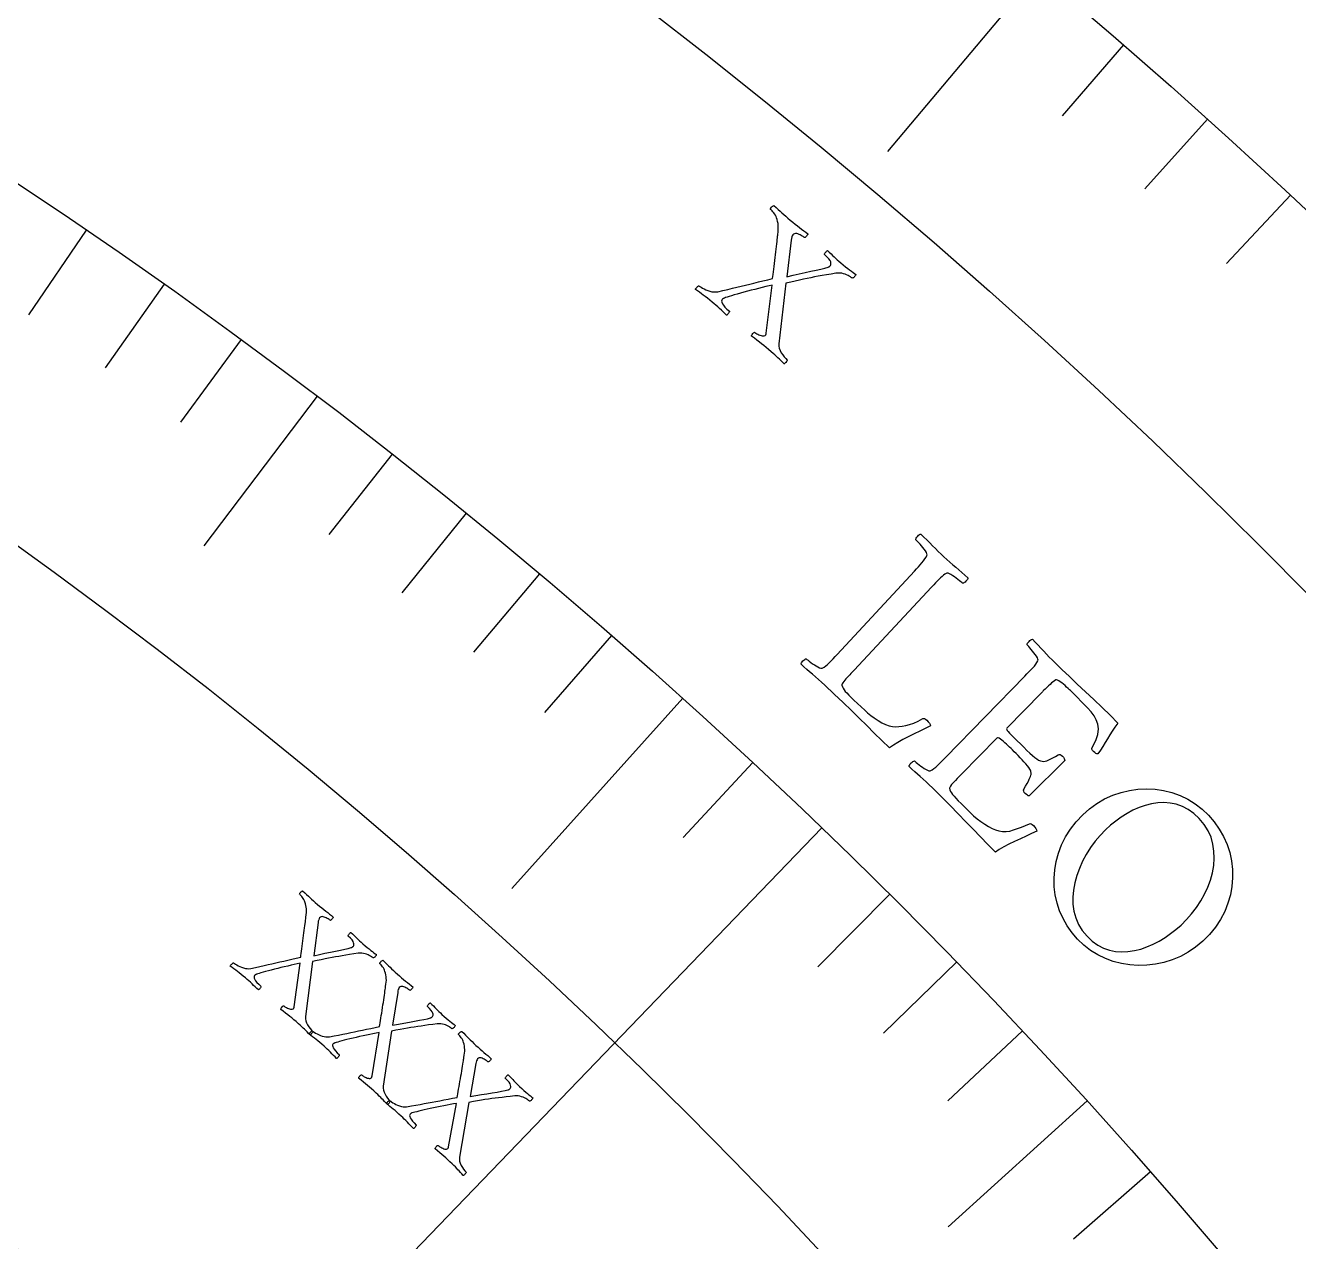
# Model space of a CAD drawing. Header units: millimetres. Extents: x -76 to 76, y -76 to 98.
# Drawn here: x 33.38 to 46.99, y 39.11 to 52.12 of the extents above; entities that cross this region are included whole.
import ezdxf

# ---------------------------------------------------------------- set-up
doc = ezdxf.new("R2010")
doc.units = ezdxf.units.MM
for name, color, linetype in [('ENGRAVE', 7, 'Continuous'), ('ENGRAVE_FINE', 8, 'Continuous'), ('TEXT', 5, 'Continuous')]:
    doc.layers.add(name, color=color, linetype=linetype)

msp = doc.modelspace()

# ---------------------------------------------------------------- linework, layer by layer
at = {"layer": 'ENGRAVE'}
for points in [[(44.2109, 52.6885), (42.5988, 50.7673)], [(36.4982, 48.1504), (35.2862, 46.5514)], [(40.4093, 44.9184), (38.5795, 42.8844)], [(41.8976, 43.5336), (35.5734, 36.9625)], [(44.7336, 40.6138), (43.2481, 39.2651)]]:
    msp.add_lwpolyline(points, dxfattribs=at)
for radius in [74.48, 74.48, 72.485, 68.78, 68.78, 65.854, 60.42, 60.42, 57.228, 51.3, 51.3]:
    msp.add_circle((0, 0), radius, dxfattribs=at)
at = {"layer": 'ENGRAVE_FINE'}
for points in [[(45.1237, 51.9089), (44.4656, 51.1518)], [(46.0228, 51.1135), (45.3515, 50.368)], [(46.9078, 50.3025), (46.2237, 49.5688)], [(34.0299, 49.9253), (33.4136, 49.021)], [(34.8623, 49.3477), (34.2308, 48.4539)], [(35.6851, 48.756), (35.0387, 47.8729)], [(37.3013, 47.5309), (36.6256, 46.67)], [(38.0942, 46.8979), (37.4042, 46.0484)], [(38.8766, 46.2513), (38.1725, 45.4135)], [(39.6484, 45.5914), (38.9303, 44.7656)], [(41.1591, 44.2324), (40.4136, 43.4312)], [(42.6244, 42.8221), (41.8524, 42.0465)], [(43.3396, 42.0982), (42.5545, 41.3357)], [(44.0427, 41.362), (43.2449, 40.6128)], [(45.4122, 39.8536), (44.5896, 39.1318)]]:
    msp.add_lwpolyline(points, dxfattribs=at)
at = {"layer": 'TEXT'}
for points in [[(41.5591, 50.0341), (41.5851, 50.0127), (41.6103, 49.9925), (41.6345, 49.9734), (41.6579, 49.9555), (41.6807, 49.9382), (41.7033, 49.921), (41.7256, 49.9039), (41.7476, 49.8868), (41.7458, 49.8821), (41.7425, 49.8762), (41.7376, 49.8693), (41.7311, 49.8611), (41.7244, 49.8539), (41.7188, 49.8493), (41.7142, 49.8476), (41.7107, 49.8487), (41.7048, 49.8533), (41.6971, 49.8585), (41.6878, 49.8644), (41.6769, 49.8708), (41.665, 49.8771), (41.6529, 49.8823), (41.6405, 49.8865), (41.6279, 49.8896), (41.6157, 49.8908), (41.6048, 49.8889), (41.5951, 49.884), (41.5867, 49.876), (41.5806, 49.8665), (41.5757, 49.8539), (41.5719, 49.8382), (41.5692, 49.8193), (41.5233, 49.4294), (41.5902, 49.4448), (41.6554, 49.4595), (41.7188, 49.4735), (41.7805, 49.4868), (41.8375, 49.4993), (41.887, 49.511), (41.9291, 49.5219), (41.9637, 49.5321), (41.9687, 49.534), (41.9732, 49.5364), (41.9773, 49.5391), (41.981, 49.5422), (41.984, 49.5451), (41.9864, 49.5475), (41.988, 49.5491), (41.989, 49.5502), (41.9923, 49.5563), (41.9938, 49.5647), (41.9933, 49.5753), (41.991, 49.5881), (41.9844, 49.6034), (41.9712, 49.6216), (41.9512, 49.6426), (41.9246, 49.6664), (41.9241, 49.6698), (41.9256, 49.6746), (41.9291, 49.6809), (41.9347, 49.6888), (41.9411, 49.6966), (41.947, 49.7029), (41.9523, 49.7076), (41.957, 49.7107), (41.9764, 49.6919), (41.9948, 49.6742), (42.0119, 49.6576), (42.028, 49.6421), (42.044, 49.6269), (42.0611, 49.6112), (42.0792, 49.5952), (42.0984, 49.5787), (42.1252, 49.5563), (42.15, 49.536), (42.173, 49.518), (42.1941, 49.5022), (42.2134, 49.4881), (42.2308, 49.4752), (42.2465, 49.4636), (42.2604, 49.4531), (42.2588, 49.4486), (42.256, 49.4432), (42.252, 49.437), (42.2468, 49.4299), (42.2409, 49.4233), (42.2348, 49.4185), (42.2285, 49.4153), (42.2219, 49.414), (42.2177, 49.4171), (42.2111, 49.4216), (42.202, 49.4275), (42.1905, 49.4346), (42.1769, 49.4421), (42.1619, 49.449), (42.1455, 49.4553), (42.1276, 49.461), (42.1086, 49.4653), (42.0889, 49.4675), (42.0686, 49.4677), (42.0476, 49.4658), (41.995, 49.4566), (41.9459, 49.4481), (41.9005, 49.4403), (41.8586, 49.4331), (41.8185, 49.426), (41.7786, 49.4185), (41.7388, 49.4106), (41.6991, 49.4022), (41.6577, 49.3932), (41.6128, 49.3831), (41.5642, 49.372), (41.512, 49.36), (41.4378, 48.7106), (41.4373, 48.6869), (41.4412, 48.6631), (41.4497, 48.6392), (41.4626, 48.6151), (41.4781, 48.5921), (41.494, 48.5716), (41.5104, 48.5533), (41.5273, 48.5375), (41.5262, 48.5324), (41.5233, 48.5267), (41.5188, 48.5202), (41.5125, 48.5129), (41.506, 48.5062), (41.5009, 48.5011), (41.497, 48.4978), (41.4944, 48.4961), (41.4756, 48.5146), (41.4582, 48.5317), (41.4421, 48.5476), (41.4273, 48.5621), (41.4123, 48.5765), (41.3955, 48.592), (41.3768, 48.6087), (41.3563, 48.6264), (41.3278, 48.6504), (41.3009, 48.6725), (41.2757, 48.6927), (41.2521, 48.7111), (41.2283, 48.7292), (41.2026, 48.7489), (41.1749, 48.77), (41.1453, 48.7927), (41.1458, 48.7984), (41.1483, 48.8049), (41.1527, 48.8123), (41.159, 48.8206), (41.1658, 48.8279), (41.1714, 48.8324), (41.1759, 48.8341), (41.1794, 48.8331), (41.1846, 48.8291), (41.1916, 48.8246), (41.2004, 48.8195), (41.211, 48.8138), (41.2227, 48.8082), (41.2346, 48.8034), (41.2468, 48.7996), (41.2592, 48.7965), (41.2709, 48.7951), (41.2808, 48.7959), (41.2889, 48.799), (41.2953, 48.8043), (41.2965, 48.806), (41.2977, 48.8082), (41.2988, 48.8109), (41.2999, 48.8141), (41.3008, 48.8174), (41.3014, 48.8205), (41.3016, 48.8235), (41.3016, 48.8262), (41.3661, 49.3395), (41.3318, 49.3316), (41.2958, 49.323), (41.2582, 49.3137), (41.2191, 49.3038), (41.1793, 49.2936), (41.1401, 49.2834), (41.1014, 49.2732), (41.0632, 49.263), (41.0265, 49.253), (40.9923, 49.2434), (40.9606, 49.2342), (40.9314, 49.2254), (40.9056, 49.2174), (40.8842, 49.2106), (40.8672, 49.2051), (40.8547, 49.2008), (40.8525, 49.1998), (40.8498, 49.1986), (40.8467, 49.1973), (40.8431, 49.1957), (40.8393, 49.1937), (40.8358, 49.1913), (40.8325, 49.1884), (40.8293, 49.185), (40.8256, 49.1773), (40.8251, 49.1674), (40.8279, 49.1551), (40.834, 49.1406), (40.8445, 49.1238), (40.8605, 49.1048), (40.8819, 49.0835), (40.9087, 49.06), (40.9077, 49.0549), (40.9052, 49.0488), (40.9012, 49.0419), (40.8956, 49.0341), (40.8898, 49.0268), (40.8849, 49.0215), (40.8809, 49.0183), (40.8778, 49.017), (40.8594, 49.0347), (40.8407, 49.0525), (40.8218, 49.0703), (40.8026, 49.0882), (40.7833, 49.1058), (40.7639, 49.1231), (40.7445, 49.1399), (40.725, 49.1563), (40.6984, 49.1781), (40.6735, 49.1979), (40.6504, 49.2159), (40.6291, 49.2319), (40.6084, 49.247), (40.5873, 49.2623), (40.5658, 49.2779), (40.5438, 49.2936), (40.5461, 49.2987), (40.5498, 49.3043), (40.555, 49.3103), (40.5616, 49.3168), (40.5683, 49.3228), (40.5737, 49.3274), (40.5776, 49.3305), (40.5803, 49.3321), (40.5849, 49.3288), (40.5931, 49.3236), (40.6048, 49.3167), (40.62, 49.3079), (40.6377, 49.2985), (40.6568, 49.2898), (40.6774, 49.2817), (40.6994, 49.2742), (40.7218, 49.2685), (40.7433, 49.2658), (40.7641, 49.2659), (40.7842, 49.269), (40.8386, 49.2815), (40.8907, 49.2935), (40.9402, 49.3051), (40.9874, 49.3163), (41.0333, 49.3273), (41.0791, 49.3385), (41.125, 49.3498), (41.1709, 49.3612), (41.2178, 49.3729), (41.2667, 49.3848), (41.3176, 49.3971), (41.3706, 49.4097), (41.3735, 49.4306), (41.3766, 49.4542), (41.3797, 49.4802), (41.383, 49.5088), (41.3864, 49.5389), (41.39, 49.5697), (41.3937, 49.601), (41.3977, 49.633), (41.4016, 49.6648), (41.4052, 49.6955), (41.4086, 49.7253), (41.4118, 49.754), (41.4146, 49.7809), (41.4173, 49.8052), (41.4196, 49.8271), (41.4217, 49.8464), (41.4234, 49.8621), (41.4246, 49.8734), (41.4254, 49.8801), (41.4256, 49.8824), (41.4288, 49.9099), (41.4307, 49.9352), (41.4312, 49.9583), (41.4302, 49.9791), (41.4279, 49.999), (41.424, 50.0192), (41.4187, 50.0396), (41.412, 50.0604), (41.4066, 50.074), (41.3998, 50.0873), (41.3917, 50.1003), (41.3823, 50.1131), (41.3727, 50.1248), (41.3639, 50.1347), (41.356, 50.1428), (41.349, 50.1492), (41.3473, 50.1524), (41.3481, 50.1572), (41.3515, 50.1636), (41.3575, 50.1715), (41.3644, 50.1792), (41.3709, 50.1849), (41.377, 50.1884), (41.3826, 50.19), (41.4075, 50.1681), (41.4305, 50.1477), (41.4514, 50.1288), (41.4703, 50.1114), (41.4893, 50.0941), (41.5104, 50.0754), (41.5336, 50.0554), (41.5591, 50.0341)], [(42.2406, 45.2189), (42.2383, 45.2165), (42.2356, 45.2136), (42.2323, 45.2101), (42.2286, 45.2061), (42.219, 45.1958), (42.2079, 45.184), (42.1956, 45.1707), (42.1818, 45.156), (42.1678, 45.1408), (42.1547, 45.1259), (42.1425, 45.1115), (42.1311, 45.0975), (42.1218, 45.0848), (42.1154, 45.0743), (42.1121, 45.066), (42.1117, 45.0598), (42.1166, 45.0426), (42.1241, 45.0258), (42.1341, 45.0093), (42.1466, 44.9932), (42.1628, 44.9754), (42.1837, 44.9539), (42.2094, 44.9287), (42.2397, 44.8998), (42.3556, 44.7905), (42.3866, 44.7628), (42.4206, 44.7354), (42.4578, 44.7084), (42.4979, 44.6816), (42.5388, 44.6577), (42.578, 44.6391), (42.6155, 44.6258), (42.6514, 44.6179), (42.6843, 44.6152), (42.7191, 44.6157), (42.7558, 44.6195), (42.7943, 44.6265), (42.8353, 44.6377), (42.8795, 44.6539), (42.9268, 44.6752), (42.9773, 44.7016), (42.986, 44.7038), (42.9958, 44.702), (43.0068, 44.696), (43.0188, 44.6859), (43.0354, 44.6684), (43.0473, 44.6524), (43.0545, 44.6379), (43.057, 44.6248), (43.0009, 44.5966), (42.9429, 44.5677), (42.8829, 44.5381), (42.8211, 44.5077), (42.7615, 44.4773), (42.7082, 44.4473), (42.6612, 44.4179), (42.6205, 44.3889), (42.5385, 44.4681), (42.457, 44.5474), (42.3762, 44.6268), (42.296, 44.7064), (42.2131, 44.7881), (42.1243, 44.8741), (42.0295, 44.9644), (41.9288, 45.0589), (41.8935, 45.0913), (41.8597, 45.1215), (41.8274, 45.1497), (41.7965, 45.1756), (41.7663, 45.201), (41.7359, 45.2272), (41.7053, 45.2543), (41.6745, 45.2822), (41.6756, 45.2907), (41.6793, 45.2997), (41.6857, 45.3091), (41.6947, 45.3191), (41.7047, 45.3283), (41.7139, 45.3352), (41.7223, 45.3399), (41.7298, 45.3423), (41.7378, 45.3354), (41.7487, 45.3265), (41.7627, 45.3155), (41.7797, 45.3024), (41.7983, 45.2888), (41.8171, 45.2763), (41.8362, 45.2647), (41.8554, 45.2543), (41.8731, 45.2461), (41.8875, 45.2415), (41.8985, 45.2404), (41.9062, 45.243), (41.9228, 45.2533), (41.9401, 45.2663), (41.9583, 45.282), (41.9773, 45.3005), (41.9969, 45.3208), (42.0172, 45.342), (42.0381, 45.3642), (42.0596, 45.3872), (42.8865, 46.2796), (42.908, 46.3028), (42.9286, 46.3256), (42.9486, 46.3477), (42.9677, 46.3694), (42.9851, 46.3902), (42.9997, 46.4099), (43.0114, 46.4284), (43.0204, 46.4459), (43.023, 46.4546), (43.0212, 46.466), (43.015, 46.4799), (43.0044, 46.4965), (42.9911, 46.5143), (42.9771, 46.5322), (42.9622, 46.55), (42.9466, 46.5677), (42.9318, 46.584), (42.9193, 46.5974), (42.9092, 46.6078), (42.9014, 46.6153), (42.9031, 46.6231), (42.9071, 46.6319), (42.9131, 46.6417), (42.9214, 46.6524), (42.9306, 46.6623), (42.9395, 46.6694), (42.9483, 46.6738), (42.9567, 46.6754), (42.9884, 46.6441), (43.0197, 46.6129), (43.0506, 46.5818), (43.081, 46.5508), (43.1113, 46.5202), (43.1416, 46.4902), (43.172, 46.4608), (43.2025, 46.4321), (43.2341, 46.403), (43.2657, 46.3747), (43.2972, 46.3472), (43.3286, 46.3204), (43.3603, 46.2936), (43.3925, 46.266), (43.4253, 46.2376), (43.4586, 46.2085), (43.4576, 46.1999), (43.4539, 46.1909), (43.4474, 46.1815), (43.4382, 46.1716), (43.4281, 46.1626), (43.4188, 46.1558), (43.4103, 46.1513), (43.4026, 46.149), (43.3946, 46.1562), (43.3835, 46.1655), (43.3692, 46.177), (43.3519, 46.1906), (43.3331, 46.2049), (43.3145, 46.2182), (43.2961, 46.2306), (43.2778, 46.2421), (43.2609, 46.2512), (43.2464, 46.2565), (43.2345, 46.2579), (43.2251, 46.2554), (43.2115, 46.2467), (43.197, 46.2357), (43.1818, 46.2225), (43.1657, 46.2071), (43.1489, 46.1901), (43.1315, 46.1722), (43.1135, 46.1533), (43.0949, 46.1335), (43.0919, 46.1303), (43.0889, 46.1271), (43.086, 46.1239), (43.083, 46.1207), (43.08, 46.1175), (43.077, 46.1143), (43.074, 46.1111), (43.071, 46.1079)], [(44.3879, 45.3002), (44.4635, 45.2268), (44.5435, 45.1503), (44.6278, 45.0708), (44.7164, 44.9883), (44.8062, 44.9042), (44.8941, 44.8203), (44.9799, 44.7365), (45.0638, 44.6528), (45.0318, 44.6099), (45.0023, 44.5677), (44.975, 44.5263), (44.95, 44.4857), (44.9259, 44.4453), (44.9009, 44.4047), (44.8751, 44.3638), (44.8486, 44.3228), (44.8379, 44.3245), (44.8267, 44.3293), (44.815, 44.3372), (44.8028, 44.3483), (44.7917, 44.3613), (44.7856, 44.3729), (44.7844, 44.3832), (44.7881, 44.3921), (44.8253, 44.4658), (44.8478, 44.5318), (44.8558, 44.5903), (44.8492, 44.6411), (44.832, 44.6874), (44.8079, 44.7322), (44.777, 44.7754), (44.7394, 44.8172), (44.5621, 44.9934), (44.5544, 45.0009), (44.5439, 45.011), (44.5306, 45.0235), (44.5146, 45.0384), (44.4972, 45.0542), (44.48, 45.069), (44.4629, 45.0829), (44.4459, 45.0959), (44.4302, 45.1065), (44.417, 45.1132), (44.4061, 45.1159), (44.3977, 45.1148), (44.3838, 45.1064), (44.3691, 45.0958), (44.3535, 45.083), (44.3371, 45.068), (44.3201, 45.0517), (44.303, 45.035), (44.2858, 45.0179), (44.2685, 45.0004), (44.2617, 44.9935), (44.2557, 44.9874), (44.2505, 44.9821), (44.246, 44.9775), (43.8736, 44.599), (43.8716, 44.5936), (43.8738, 44.5856), (43.8801, 44.575), (43.8906, 44.5618), (43.9037, 44.5471), (43.9179, 44.5319), (43.933, 44.5162), (43.9492, 44.4999), (44.0558, 44.3945), (44.0905, 44.3605), (44.1217, 44.331), (44.1493, 44.3061), (44.1734, 44.2856), (44.195, 44.2695), (44.2152, 44.2573), (44.2339, 44.2491), (44.2512, 44.245), (44.2682, 44.2443), (44.2859, 44.2464), (44.3044, 44.2514), (44.3237, 44.2592), (44.3448, 44.2696), (44.3687, 44.2822), (44.3954, 44.2972), (44.425, 44.3146), (44.434, 44.3183), (44.4442, 44.317), (44.4558, 44.3108), (44.4687, 44.2997), (44.4796, 44.2875), (44.4874, 44.2757), (44.4921, 44.2646), (44.4937, 44.2539), (44.1131, 43.8754), (44.1043, 43.8769), (44.0945, 43.8816), (44.0837, 43.8894), (44.0718, 43.9003), (44.0615, 43.9124), (44.0553, 43.9241), (44.0533, 43.9352), (44.0553, 43.9457), (44.0753, 43.9795), (44.092, 44.0087), (44.1053, 44.0332), (44.1152, 44.053), (44.1225, 44.0694), (44.1281, 44.0835), (44.1318, 44.0952), (44.1337, 44.1047), (44.1343, 44.1129), (44.1342, 44.1212), (44.1333, 44.1295), (44.1315, 44.1378), (44.1285, 44.1484), (44.1214, 44.1618), (44.1103, 44.178), (44.0952, 44.1968), (44.0774, 44.2173), (44.0585, 44.2385), (44.0384, 44.2603), (44.0172, 44.2827), (43.9956, 44.3051), (43.9745, 44.3266), (43.9539, 44.3474), (43.9339, 44.3674), (43.9198, 44.3812), (43.9047, 44.3958), (43.8885, 44.4111), (43.8713, 44.4272), (43.854, 44.443), (43.8376, 44.4573), (43.8222, 44.4703), (43.8077, 44.4818), (43.7947, 44.4906), (43.784, 44.4954), (43.7755, 44.4962), (43.7693, 44.493), (43.3887, 44.1061), (43.3864, 44.1038), (43.3836, 44.1009), (43.3803, 44.0975), (43.3765, 44.0936), (43.3612, 44.078), (43.344, 44.0601), (43.3249, 44.04), (43.3038, 44.0177), (43.2847, 43.9964), (43.2714, 43.9791), (43.2638, 43.9658), (43.262, 43.9566), (43.2664, 43.9393), (43.2734, 43.9223), (43.283, 43.9056), (43.2951, 43.8891), (43.3109, 43.8709), (43.3312, 43.8489), (43.3562, 43.823), (43.3858, 43.7934), (43.4824, 43.6974), (43.5191, 43.6627), (43.5573, 43.63), (43.597, 43.5993), (43.6383, 43.5707), (43.6793, 43.5456), (43.7182, 43.5256), (43.7552, 43.5107), (43.7901, 43.5009), (43.8284, 43.4945), (43.8674, 43.4939), (43.9072, 43.499), (43.9476, 43.5099), (43.9888, 43.5244), (44.0309, 43.5403), (44.074, 43.5575), (44.118, 43.5762), (44.1268, 43.5782), (44.1365, 43.5761), (44.1473, 43.5698), (44.1591, 43.5594), (44.1752, 43.5415), (44.1867, 43.5252), (44.1935, 43.5105), (44.1957, 43.4973), (44.1389, 43.4706), (44.0801, 43.4432), (44.0194, 43.4151), (43.9569, 43.3864), (43.8965, 43.3575), (43.8424, 43.3289), (43.7947, 43.3007), (43.7533, 43.2728), (43.6733, 43.3541), (43.5939, 43.4355), (43.5151, 43.5169), (43.437, 43.5985), (43.3563, 43.6824), (43.2697, 43.7707), (43.1773, 43.8634), (43.0791, 43.9604), (43.0447, 43.9937), (43.0116, 44.0249), (42.98, 44.0538), (42.9498, 44.0806), (42.9203, 44.1067), (42.8906, 44.1337), (42.8607, 44.1615), (42.8307, 44.1903), (42.8319, 44.1987), (42.8359, 44.2076), (42.8425, 44.2169), (42.8518, 44.2267), (42.8621, 44.2355), (42.8714, 44.2422), (42.8799, 44.2467), (42.8875, 44.2489), (42.8952, 44.2418), (42.9059, 44.2326), (42.9196, 44.2212), (42.9363, 44.2077), (42.9545, 44.1937), (42.9731, 44.1806), (42.9918, 44.1686), (43.0108, 44.1576), (43.0283, 44.149), (43.0425, 44.144), (43.0535, 44.1427), (43.0613, 44.1451), (43.0781, 44.1549), (43.0958, 44.1675), (43.1143, 44.1827), (43.1338, 44.2007), (43.154, 44.2205), (43.1748, 44.2412), (43.1963, 44.2628), (43.2183, 44.2853), (44.068, 45.156), (44.0901, 45.1787), (44.1113, 45.2009), (44.1318, 45.2225), (44.1515, 45.2437), (44.1694, 45.264), (44.1845, 45.2833), (44.1968, 45.3016), (44.2061, 45.3188), (44.209, 45.3274), (44.2075, 45.3388), (44.2017, 45.3529), (44.1914, 45.3698), (44.1786, 45.388), (44.1651, 45.4061), (44.1507, 45.4243), (44.1355, 45.4425), (44.1211, 45.4591), (44.109, 45.4728), (44.0991, 45.4835), (44.0916, 45.4912), (44.0935, 45.499), (44.0977, 45.5077), (44.104, 45.5173), (44.1125, 45.5278), (44.122, 45.5374), (44.1311, 45.5443), (44.1399, 45.5485), (44.1484, 45.5499), (44.1793, 45.5178), (44.2098, 45.4858), (44.2398, 45.4539), (44.2694, 45.4221), (44.2989, 45.3907), (44.3285, 45.3599), (44.3581, 45.3297), (44.3879, 45.3002)], [(46.0308, 43.668), (46.0933, 43.5956), (46.1474, 43.5193), (46.193, 43.4388), (46.2303, 43.3544), (46.2588, 43.2673), (46.2783, 43.1787), (46.2887, 43.0888), (46.2901, 42.9975), (46.2824, 42.906), (46.2657, 42.8156), (46.2399, 42.7264), (46.2051, 42.6383), (46.1609, 42.5527), (46.1069, 42.471), (46.0431, 42.3932), (45.9696, 42.3191), (45.8937, 42.2556), (45.814, 42.2012), (45.7306, 42.156), (45.6434, 42.1199), (45.554, 42.0926), (45.4638, 42.0735), (45.3729, 42.0628), (45.2812, 42.0603), (45.1901, 42.0661), (45.101, 42.0804), (45.014, 42.103), (44.929, 42.1341), (44.8474, 42.1734), (44.7707, 42.221), (44.6988, 42.2767), (44.6317, 42.3408), (44.572, 42.41), (44.5201, 42.4835), (44.4761, 42.5612), (44.4398, 42.6433), (44.4119, 42.7284), (44.3927, 42.8149), (44.3822, 42.9031), (44.3805, 42.9928), (44.3876, 43.083), (44.4033, 43.1724), (44.4279, 43.2612), (44.4612, 43.3493), (44.5036, 43.4352), (44.5553, 43.5176), (44.6163, 43.5964), (44.6867, 43.6716), (44.7608, 43.7376), (44.8389, 43.7946), (44.9211, 43.8427), (45.0075, 43.8818), (45.0964, 43.9122), (45.1864, 43.9338), (45.2775, 43.9467), (45.3695, 43.9509), (45.4613, 43.9463), (45.5515, 43.9326), (45.6401, 43.9101), (45.7271, 43.8785), (45.8106, 43.8384), (45.8891, 43.7899), (45.9625, 43.7331), (46.0308, 43.668)], [(45.9322, 43.6319), (45.8746, 43.686), (45.8146, 43.7295), (45.7522, 43.7625), (45.6875, 43.7849), (45.6214, 43.7981), (45.555, 43.8034), (45.4882, 43.8009), (45.4212, 43.7904), (45.3545, 43.7732), (45.2888, 43.7501), (45.2241, 43.7213), (45.1604, 43.6867), (45.0987, 43.6476), (45.04, 43.6055), (44.9842, 43.5604), (44.9314, 43.5122), (44.8737, 43.4524), (44.8201, 43.3886), (44.7706, 43.3209), (44.7251, 43.2493), (44.6847, 43.1751), (44.6506, 43.0996), (44.6227, 43.023), (44.601, 42.9451), (44.5864, 42.8672), (44.5801, 42.7905), (44.5819, 42.715), (44.5919, 42.6406), (44.6113, 42.5686), (44.6413, 42.5001), (44.6821, 42.435), (44.7335, 42.3734), (44.7894, 42.3207), (44.8479, 42.2784), (44.9088, 42.2462), (44.9723, 42.2244), (45.0375, 42.2115), (45.1036, 42.2063), (45.1707, 42.2089), (45.2388, 42.2193), (45.3067, 42.2364), (45.3737, 42.2591), (45.4396, 42.2874), (45.5044, 42.3215), (45.5672, 42.3598), (45.6271, 42.4011), (45.6839, 42.4453), (45.7378, 42.4925), (45.7967, 42.551), (45.8514, 42.6135), (45.9019, 42.6799), (45.9482, 42.7503), (45.9892, 42.8235), (46.0237, 42.8983), (46.0517, 42.9747), (46.0731, 43.0527), (46.0872, 43.131), (46.0929, 43.2083), (46.0903, 43.2845), (46.0793, 43.3596), (46.0588, 43.4326), (46.0275, 43.5023), (45.9853, 43.5688), (45.9322, 43.6319)], [(36.5024, 42.7142), (36.5258, 42.6944), (36.5484, 42.6757), (36.5702, 42.6581), (36.5913, 42.6415), (36.6118, 42.6255), (36.6321, 42.6095), (36.6521, 42.5936), (36.6719, 42.5778), (36.6703, 42.5736), (36.6672, 42.5683), (36.6627, 42.562), (36.6567, 42.5547), (36.6505, 42.5482), (36.6453, 42.5442), (36.6411, 42.5426), (36.638, 42.5437), (36.6326, 42.5479), (36.6257, 42.5528), (36.6173, 42.5582), (36.6075, 42.5642), (36.5967, 42.5701), (36.5858, 42.575), (36.5746, 42.5789), (36.5631, 42.582), (36.5521, 42.5832), (36.5422, 42.5816), (36.5333, 42.5773), (36.5255, 42.5702), (36.5199, 42.5616), (36.5152, 42.5502), (36.5116, 42.5359), (36.5089, 42.5188), (36.4622, 42.1649), (36.5232, 42.178), (36.5827, 42.1905), (36.6405, 42.2024), (36.6967, 42.2137), (36.7488, 42.2243), (36.794, 42.2343), (36.8323, 42.2436), (36.8639, 42.2524), (36.8685, 42.2541), (36.8727, 42.2562), (36.8764, 42.2586), (36.8798, 42.2613), (36.8826, 42.264), (36.8848, 42.2661), (36.8863, 42.2676), (36.8872, 42.2685), (36.8903, 42.2741), (36.8917, 42.2817), (36.8915, 42.2913), (36.8895, 42.3029), (36.8837, 42.317), (36.8719, 42.3337), (36.854, 42.353), (36.8302, 42.3751), (36.8297, 42.3781), (36.8311, 42.3825), (36.8344, 42.3882), (36.8396, 42.3953), (36.8455, 42.4023), (36.8509, 42.4079), (36.8558, 42.4121), (36.8602, 42.4149), (36.8776, 42.3976), (36.894, 42.3812), (36.9094, 42.3659), (36.9238, 42.3516), (36.9382, 42.3375), (36.9536, 42.3231), (36.9698, 42.3082), (36.987, 42.293), (37.0111, 42.2722), (37.0334, 42.2535), (37.0541, 42.2368), (37.0731, 42.2221), (37.0904, 42.2091), (37.1061, 42.1971), (37.1202, 42.1863), (37.1327, 42.1766), (37.1312, 42.1725), (37.1286, 42.1676), (37.1249, 42.162), (37.1201, 42.1557), (37.1146, 42.1497), (37.109, 42.1454), (37.1032, 42.1427), (37.0972, 42.1415), (37.0935, 42.1445), (37.0875, 42.1486), (37.0793, 42.154), (37.0689, 42.1607), (37.0567, 42.1677), (37.0431, 42.1742), (37.0282, 42.1801), (37.012, 42.1855), (36.9948, 42.1897), (36.977, 42.192), (36.9585, 42.1924), (36.9394, 42.191), (36.8914, 42.1834), (36.8467, 42.1763), (36.8053, 42.1698), (36.7671, 42.1638), (36.7305, 42.1579), (36.6942, 42.1517), (36.6579, 42.145), (36.6217, 42.1379), (36.584, 42.1302), (36.5429, 42.1216), (36.4986, 42.1122), (36.451, 42.1019), (36.3751, 41.5127), (36.3742, 41.4912), (36.3775, 41.4695), (36.3849, 41.4476), (36.3963, 41.4255), (36.4101, 41.4044), (36.4243, 41.3855), (36.4389, 41.3687), (36.4541, 41.3541), (36.453, 41.3495), (36.4503, 41.3443), (36.446, 41.3385), (36.4403, 41.332), (36.4343, 41.326), (36.4295, 41.3214), (36.426, 41.3184), (36.4236, 41.3169), (36.4068, 41.334), (36.3911, 41.3498), (36.3767, 41.3644), (36.3635, 41.3778), (36.3501, 41.3911), (36.335, 41.4055), (36.3182, 41.4208), (36.2998, 41.4372), (36.2742, 41.4593), (36.2501, 41.4798), (36.2274, 41.4985), (36.2063, 41.5155), (36.1849, 41.5323), (36.1618, 41.5505), (36.1369, 41.5701), (36.1103, 41.5911), (36.1108, 41.5962), (36.1132, 41.6022), (36.1173, 41.6089), (36.1231, 41.6163), (36.1294, 41.6228), (36.1345, 41.6268), (36.1387, 41.6283), (36.1418, 41.6273), (36.1465, 41.6237), (36.1528, 41.6195), (36.1607, 41.6147), (36.1703, 41.6094), (36.1808, 41.6042), (36.1916, 41.5997), (36.2026, 41.596), (36.2139, 41.5931), (36.2245, 41.5916), (36.2335, 41.5922), (36.2409, 41.5949), (36.2468, 41.5997), (36.2479, 41.6012), (36.249, 41.6032), (36.25, 41.6056), (36.2511, 41.6085), (36.2519, 41.6115), (36.2525, 41.6144), (36.2528, 41.617), (36.2527, 41.6195), (36.3182, 42.0852), (36.2868, 42.0785), (36.254, 42.0711), (36.2197, 42.0632), (36.184, 42.0547), (36.1478, 42.0459), (36.112, 42.0371), (36.0767, 42.0284), (36.0418, 42.0196), (36.0083, 42.011), (35.9771, 42.0027), (35.9482, 41.9948), (35.9215, 41.9871), (35.8979, 41.9802), (35.8784, 41.9743), (35.8629, 41.9695), (35.8514, 41.9657), (35.8495, 41.9649), (35.847, 41.9638), (35.8442, 41.9626), (35.8409, 41.9612), (35.8374, 41.9595), (35.8342, 41.9573), (35.8311, 41.9547), (35.8282, 41.9517), (35.8247, 41.9448), (35.8241, 41.9357), (35.8265, 41.9246), (35.8319, 41.9113), (35.8412, 41.8959), (35.8555, 41.8784), (35.8747, 41.8588), (35.8988, 41.8371), (35.8978, 41.8324), (35.8954, 41.827), (35.8917, 41.8207), (35.8865, 41.8137), (35.8811, 41.8071), (35.8766, 41.8024), (35.8729, 41.7995), (35.8701, 41.7984), (35.8536, 41.8147), (35.8369, 41.8311), (35.8199, 41.8475), (35.8027, 41.864), (35.7854, 41.8803), (35.768, 41.8962), (35.7505, 41.9118), (35.733, 41.9269), (35.7091, 41.947), (35.6868, 41.9654), (35.666, 41.982), (35.6469, 41.9968), (35.6283, 42.0108), (35.6093, 42.025), (35.5899, 42.0394), (35.5701, 42.054), (35.5722, 42.0586), (35.5757, 42.0636), (35.5805, 42.069), (35.5866, 42.0748), (35.5928, 42.0802), (35.5977, 42.0843), (35.6013, 42.087), (35.6037, 42.0885), (35.6079, 42.0854), (35.6153, 42.0807), (35.6258, 42.0742), (35.6395, 42.066), (35.6555, 42.0573), (35.6728, 42.0491), (35.6914, 42.0415), (35.7113, 42.0344), (35.7315, 42.029), (35.7511, 42.0262), (35.77, 42.0261), (35.7883, 42.0286), (35.8379, 42.0393), (35.8854, 42.0496), (35.9306, 42.0595), (35.9735, 42.0691), (36.0154, 42.0785), (36.0573, 42.088), (36.0991, 42.0977), (36.141, 42.1075), (36.1838, 42.1175), (36.2284, 42.1277), (36.2748, 42.1382), (36.3231, 42.149), (36.326, 42.168), (36.3291, 42.1893), (36.3323, 42.213), (36.3357, 42.2389), (36.3391, 42.2663), (36.3428, 42.2942), (36.3466, 42.3227), (36.3506, 42.3517), (36.3545, 42.3805), (36.3582, 42.4084), (36.3617, 42.4354), (36.3649, 42.4614), (36.3679, 42.4859), (36.3706, 42.508), (36.373, 42.5278), (36.3751, 42.5453), (36.3769, 42.5596), (36.3781, 42.5699), (36.3789, 42.576), (36.3791, 42.578), (36.3824, 42.603), (36.3844, 42.626), (36.3851, 42.647), (36.3845, 42.6659), (36.3826, 42.684), (36.3794, 42.7024), (36.3748, 42.7211), (36.3689, 42.7401), (36.3642, 42.7525), (36.3582, 42.7647), (36.351, 42.7766), (36.3426, 42.7883), (36.334, 42.7991), (36.3262, 42.8082), (36.3191, 42.8157), (36.3127, 42.8216), (36.3112, 42.8245), (36.3121, 42.8289), (36.3152, 42.8346), (36.3207, 42.8418), (36.3272, 42.8487), (36.3332, 42.8538), (36.3387, 42.8569), (36.3438, 42.8582), (36.3662, 42.838), (36.3868, 42.8192), (36.4056, 42.8017), (36.4226, 42.7857), (36.4396, 42.7697), (36.4586, 42.7524), (36.4795, 42.734), (36.5024, 42.7142)], [(37.3575, 41.9684), (37.3805, 41.9481), (37.4028, 41.9289), (37.4242, 41.9108), (37.4449, 41.8939), (37.4651, 41.8774), (37.4851, 41.8611), (37.5048, 41.8448), (37.5243, 41.8286), (37.5226, 41.8243), (37.5194, 41.8191), (37.5147, 41.813), (37.5085, 41.8058), (37.5022, 41.7994), (37.4969, 41.7955), (37.4927, 41.794), (37.4896, 41.7951), (37.4843, 41.7995), (37.4776, 41.8045), (37.4693, 41.8101), (37.4596, 41.8163), (37.4489, 41.8223), (37.4381, 41.8275), (37.4269, 41.8317), (37.4156, 41.8349), (37.4046, 41.8363), (37.3946, 41.835), (37.3857, 41.8308), (37.3777, 41.8239), (37.3719, 41.8154), (37.367, 41.8041), (37.3631, 41.7899), (37.3601, 41.7729), (37.3062, 41.42), (37.3675, 41.4319), (37.4272, 41.4432), (37.4853, 41.4539), (37.5417, 41.464), (37.594, 41.4736), (37.6393, 41.4826), (37.6779, 41.4912), (37.7096, 41.4994), (37.7143, 41.501), (37.7185, 41.5029), (37.7223, 41.5053), (37.7257, 41.508), (37.7286, 41.5106), (37.7308, 41.5126), (37.7323, 41.5141), (37.7333, 41.515), (37.7365, 41.5205), (37.738, 41.528), (37.738, 41.5377), (37.7363, 41.5494), (37.7308, 41.5635), (37.7193, 41.5804), (37.7018, 41.6002), (37.6784, 41.6227), (37.678, 41.6257), (37.6795, 41.6301), (37.6829, 41.6357), (37.6883, 41.6427), (37.6943, 41.6496), (37.6998, 41.6551), (37.7048, 41.6592), (37.7092, 41.6619), (37.7263, 41.6442), (37.7424, 41.6276), (37.7575, 41.6119), (37.7716, 41.5973), (37.7857, 41.583), (37.8007, 41.5682), (37.8167, 41.553), (37.8336, 41.5374), (37.8572, 41.5162), (37.8792, 41.497), (37.8995, 41.4799), (37.9182, 41.4649), (37.9352, 41.4514), (37.9507, 41.4392), (37.9646, 41.4281), (37.9768, 41.4181), (37.9752, 41.414), (37.9725, 41.4092), (37.9687, 41.4037), (37.9638, 41.3975), (37.9582, 41.3917), (37.9525, 41.3874), (37.9467, 41.3848), (37.9406, 41.3838), (37.937, 41.3868), (37.9311, 41.3911), (37.923, 41.3967), (37.9127, 41.4035), (37.9007, 41.4108), (37.8873, 41.4175), (37.8725, 41.4238), (37.8564, 41.4295), (37.8393, 41.434), (37.8215, 41.4367), (37.803, 41.4375), (37.7839, 41.4364), (37.7358, 41.4298), (37.6909, 41.4236), (37.6493, 41.4179), (37.611, 41.4127), (37.5744, 41.4076), (37.5379, 41.402), (37.5015, 41.3961), (37.4652, 41.3898), (37.4273, 41.3828), (37.3861, 41.3751), (37.3416, 41.3666), (37.2938, 41.3572), (37.206, 40.7696), (37.2047, 40.7481), (37.2075, 40.7264), (37.2145, 40.7044), (37.2255, 40.6821), (37.2388, 40.6607), (37.2526, 40.6415), (37.2669, 40.6245), (37.2818, 40.6095), (37.2805, 40.605), (37.2778, 40.5998), (37.2734, 40.594), (37.2675, 40.5877), (37.2614, 40.5818), (37.2566, 40.5773), (37.2529, 40.5744), (37.2505, 40.573), (37.234, 40.5904), (37.2188, 40.6065), (37.2046, 40.6214), (37.1917, 40.6351), (37.1785, 40.6486), (37.1637, 40.6633), (37.1473, 40.6789), (37.1292, 40.6957), (37.1041, 40.7184), (37.0804, 40.7393), (37.0581, 40.7585), (37.0372, 40.7759), (37.0162, 40.7931), (36.9935, 40.8118), (36.969, 40.8319), (36.9428, 40.8534), (36.9435, 40.8585), (36.9459, 40.8644), (36.9502, 40.871), (36.9562, 40.8783), (36.9625, 40.8847), (36.9678, 40.8886), (36.972, 40.89), (36.975, 40.889), (36.9797, 40.8853), (36.9859, 40.8809), (36.9937, 40.876), (37.0032, 40.8705), (37.0136, 40.865), (37.0243, 40.8603), (37.0352, 40.8564), (37.0464, 40.8533), (37.057, 40.8516), (37.066, 40.852), (37.0735, 40.8546), (37.0795, 40.8592), (37.0806, 40.8607), (37.0817, 40.8627), (37.0828, 40.8651), (37.0839, 40.8679), (37.0848, 40.8709), (37.0855, 40.8738), (37.0858, 40.8764), (37.0858, 40.879), (37.1606, 41.3432), (37.1292, 41.3371), (37.0962, 41.3304), (37.0618, 41.3232), (37.0259, 41.3154), (36.9895, 41.3074), (36.9535, 41.2993), (36.918, 41.2913), (36.883, 41.2832), (36.8494, 41.2753), (36.818, 41.2676), (36.7889, 41.2603), (36.7621, 41.2531), (36.7384, 41.2467), (36.7187, 41.2412), (36.7032, 41.2367), (36.6916, 41.2332), (36.6896, 41.2324), (36.6871, 41.2314), (36.6843, 41.2302), (36.6809, 41.2289), (36.6775, 41.2272), (36.6742, 41.2251), (36.671, 41.2226), (36.6681, 41.2196), (36.6644, 41.2128), (36.6637, 41.2037), (36.6659, 41.1925), (36.671, 41.1792), (36.68, 41.1636), (36.6939, 41.1458), (36.7127, 41.1258), (36.7363, 41.1036), (36.7352, 41.099), (36.7328, 41.0936), (36.7289, 41.0874), (36.7236, 41.0804), (36.7181, 41.074), (36.7134, 41.0694), (36.7097, 41.0666), (36.7068, 41.0655), (36.6907, 41.0822), (36.6743, 41.0989), (36.6577, 41.1156), (36.6408, 41.1325), (36.6238, 41.1491), (36.6067, 41.1654), (36.5896, 41.1813), (36.5724, 41.1968), (36.5489, 41.2174), (36.527, 41.2362), (36.5066, 41.2532), (36.4877, 41.2684), (36.4694, 41.2828), (36.4507, 41.2974), (36.4316, 41.3121), (36.4121, 41.3271), (36.4143, 41.3316), (36.4179, 41.3366), (36.4228, 41.3419), (36.429, 41.3476), (36.4353, 41.3529), (36.4403, 41.3569), (36.444, 41.3595), (36.4464, 41.3609), (36.4505, 41.3578), (36.4578, 41.3529), (36.4682, 41.3462), (36.4817, 41.3377), (36.4975, 41.3287), (36.5146, 41.3201), (36.5331, 41.3121), (36.5528, 41.3047), (36.573, 41.2988), (36.5925, 41.2956), (36.6114, 41.2952), (36.6297, 41.2973), (36.6796, 41.307), (36.7272, 41.3163), (36.7726, 41.3253), (36.8158, 41.334), (36.8578, 41.3426), (36.8998, 41.3513), (36.9419, 41.3601), (36.984, 41.3691), (37.0269, 41.3782), (37.0717, 41.3875), (37.1184, 41.3971), (37.1668, 41.4069), (37.1702, 41.4258), (37.1737, 41.4471), (37.1774, 41.4707), (37.1812, 41.4965), (37.1852, 41.5238), (37.1895, 41.5517), (37.1938, 41.58), (37.1984, 41.609), (37.2029, 41.6377), (37.2072, 41.6655), (37.2112, 41.6924), (37.215, 41.7184), (37.2184, 41.7428), (37.2216, 41.7649), (37.2244, 41.7846), (37.2269, 41.8021), (37.2289, 41.8164), (37.2304, 41.8265), (37.2312, 41.8327), (37.2315, 41.8347), (37.2353, 41.8596), (37.2378, 41.8825), (37.2389, 41.9035), (37.2387, 41.9225), (37.2372, 41.9406), (37.2343, 41.9591), (37.2301, 41.9778), (37.2246, 41.9969), (37.2201, 42.0094), (37.2144, 42.0217), (37.2075, 42.0338), (37.1993, 42.0457), (37.1909, 42.0566), (37.1832, 42.0659), (37.1763, 42.0736), (37.1701, 42.0796), (37.1686, 42.0825), (37.1696, 42.0869), (37.1728, 42.0926), (37.1785, 42.0996), (37.1851, 42.1064), (37.1911, 42.1113), (37.1968, 42.1144), (37.2019, 42.1156), (37.2239, 42.0949), (37.2441, 42.0756), (37.2625, 42.0578), (37.2792, 42.0414), (37.2959, 42.0251), (37.3145, 42.0075), (37.3351, 41.9886), (37.3575, 41.9684)], [(38.1974, 41.2054), (38.22, 41.1847), (38.2418, 41.1651), (38.2629, 41.1465), (38.2833, 41.1291), (38.3032, 41.1123), (38.3228, 41.0956), (38.3422, 41.0789), (38.3613, 41.0622), (38.3595, 41.0581), (38.3562, 41.0529), (38.3514, 41.0469), (38.3451, 41.0398), (38.3387, 41.0335), (38.3333, 41.0297), (38.3291, 41.0284), (38.326, 41.0295), (38.3208, 41.034), (38.3141, 41.0391), (38.306, 41.0449), (38.2964, 41.0513), (38.2859, 41.0576), (38.2751, 41.0629), (38.2641, 41.0673), (38.2528, 41.0708), (38.2418, 41.0724), (38.2318, 41.0713), (38.2228, 41.0673), (38.2147, 41.0605), (38.2087, 41.0522), (38.2036, 41.041), (38.1994, 41.0269), (38.196, 41.0099), (38.1351, 40.6582), (38.1966, 40.6688), (38.2565, 40.6789), (38.3148, 40.6884), (38.3714, 40.6974), (38.4238, 40.7059), (38.4694, 40.7141), (38.5081, 40.7219), (38.54, 40.7294), (38.5446, 40.7309), (38.5489, 40.7328), (38.5527, 40.735), (38.5562, 40.7377), (38.5591, 40.7402), (38.5614, 40.7422), (38.563, 40.7437), (38.5639, 40.7445), (38.5672, 40.75), (38.569, 40.7575), (38.5691, 40.7671), (38.5676, 40.7788), (38.5624, 40.7931), (38.5513, 40.8102), (38.5342, 40.8303), (38.5112, 40.8533), (38.5109, 40.8564), (38.5125, 40.8607), (38.516, 40.8663), (38.5215, 40.8731), (38.5277, 40.8799), (38.5333, 40.8853), (38.5384, 40.8893), (38.5428, 40.8919), (38.5595, 40.8739), (38.5753, 40.8569), (38.5901, 40.8409), (38.6039, 40.826), (38.6177, 40.8114), (38.6324, 40.7964), (38.6481, 40.7809), (38.6647, 40.7649), (38.6879, 40.7432), (38.7094, 40.7236), (38.7294, 40.7061), (38.7478, 40.6907), (38.7646, 40.6769), (38.7798, 40.6643), (38.7934, 40.653), (38.8055, 40.6428), (38.8038, 40.6387), (38.801, 40.634), (38.7971, 40.6285), (38.7921, 40.6224), (38.7864, 40.6167), (38.7806, 40.6126), (38.7747, 40.6101), (38.7686, 40.6092), (38.765, 40.6122), (38.7592, 40.6166), (38.7513, 40.6224), (38.7411, 40.6295), (38.7292, 40.637), (38.7159, 40.644), (38.7013, 40.6505), (38.6853, 40.6566), (38.6683, 40.6614), (38.6505, 40.6645), (38.6321, 40.6656), (38.613, 40.665), (38.5647, 40.6593), (38.5197, 40.654), (38.4781, 40.6492), (38.4397, 40.6448), (38.4029, 40.6404), (38.3663, 40.6356), (38.3298, 40.6304), (38.2934, 40.6247), (38.2554, 40.6186), (38.214, 40.6117), (38.1694, 40.6041), (38.1214, 40.5957), (38.0217, 40.01), (38.02, 39.9885), (38.0224, 39.9667), (38.0289, 39.9445), (38.0394, 39.922), (38.0523, 39.9004), (38.0657, 39.8809), (38.0797, 39.8636), (38.0942, 39.8484), (38.0929, 39.8438), (38.09, 39.8387), (38.0856, 39.8331), (38.0795, 39.8268), (38.0733, 39.821), (38.0684, 39.8167), (38.0647, 39.8138), (38.0623, 39.8125), (38.0461, 39.8302), (38.0312, 39.8466), (38.0174, 39.8618), (38.0047, 39.8757), (37.9918, 39.8895), (37.9773, 39.9045), (37.9612, 39.9205), (37.9434, 39.9376), (37.9188, 39.9608), (37.8955, 39.9822), (37.8736, 40.0018), (37.8531, 40.0196), (37.8325, 40.0373), (37.8101, 40.0564), (37.7861, 40.077), (37.7603, 40.099), (37.7611, 40.1042), (37.7636, 40.11), (37.768, 40.1165), (37.7741, 40.1237), (37.7806, 40.1299), (37.786, 40.1337), (37.7902, 40.1351), (37.7932, 40.134), (37.7978, 40.1301), (37.8039, 40.1257), (37.8116, 40.1206), (37.821, 40.1149), (37.8313, 40.1092), (37.8419, 40.1043), (37.8527, 40.1002), (37.8639, 40.0969), (37.8744, 40.0949), (37.8834, 40.0952), (37.891, 40.0976), (37.897, 40.1021), (37.8982, 40.1036), (37.8994, 40.1055), (37.9005, 40.1079), (37.9017, 40.1107), (37.9026, 40.1137), (37.9033, 40.1165), (37.9037, 40.1192), (37.9038, 40.1217), (37.9879, 40.5844), (37.9564, 40.5789), (37.9233, 40.5729), (37.8887, 40.5664), (37.8527, 40.5593), (37.8161, 40.552), (37.78, 40.5446), (37.7444, 40.5373), (37.7092, 40.53), (37.6754, 40.5227), (37.6439, 40.5157), (37.6146, 40.5089), (37.5876, 40.5023), (37.5638, 40.4963), (37.5441, 40.4913), (37.5284, 40.4871), (37.5168, 40.4838), (37.5148, 40.483), (37.5123, 40.4821), (37.5094, 40.481), (37.506, 40.4797), (37.5025, 40.4782), (37.4992, 40.4761), (37.496, 40.4737), (37.493, 40.4707), (37.4892, 40.4639), (37.4883, 40.4549), (37.4902, 40.4437), (37.4951, 40.4302), (37.5038, 40.4145), (37.5173, 40.3964), (37.5357, 40.3761), (37.5589, 40.3534), (37.5577, 40.3487), (37.5551, 40.3434), (37.5511, 40.3373), (37.5457, 40.3305), (37.5401, 40.3241), (37.5353, 40.3196), (37.5315, 40.3169), (37.5286, 40.3159), (37.5128, 40.3329), (37.4968, 40.3499), (37.4805, 40.367), (37.464, 40.3842), (37.4473, 40.4011), (37.4306, 40.4178), (37.4138, 40.434), (37.3969, 40.4498), (37.3738, 40.4709), (37.3523, 40.4901), (37.3322, 40.5076), (37.3136, 40.5231), (37.2956, 40.5379), (37.2772, 40.5528), (37.2584, 40.568), (37.2392, 40.5834), (37.2415, 40.5879), (37.2452, 40.5927), (37.2502, 40.5979), (37.2566, 40.6035), (37.2629, 40.6087), (37.268, 40.6125), (37.2718, 40.6151), (37.2742, 40.6165), (37.2783, 40.6132), (37.2855, 40.6082), (37.2957, 40.6013), (37.3091, 40.5926), (37.3247, 40.5832), (37.3416, 40.5743), (37.3599, 40.566), (37.3795, 40.5581), (37.3995, 40.5518), (37.419, 40.5483), (37.4378, 40.5474), (37.4562, 40.5492), (37.5063, 40.5579), (37.5541, 40.5662), (37.5996, 40.5743), (37.643, 40.5821), (37.6852, 40.5899), (37.7274, 40.5977), (37.7696, 40.6057), (37.8118, 40.6138), (37.855, 40.622), (37.9, 40.6305), (37.9468, 40.6391), (37.9954, 40.6479), (37.9992, 40.6668), (38.0031, 40.688), (38.0073, 40.7114), (38.0116, 40.7372), (38.0162, 40.7644), (38.021, 40.7922), (38.0259, 40.8205), (38.0311, 40.8493), (38.0362, 40.8779), (38.041, 40.9057), (38.0456, 40.9325), (38.0499, 40.9584), (38.0538, 40.9827), (38.0574, 41.0047), (38.0606, 41.0244), (38.0634, 41.0418), (38.0658, 41.056), (38.0674, 41.0662), (38.0684, 41.0723), (38.0687, 41.0743), (38.073, 41.0991), (38.076, 41.122), (38.0775, 41.1429), (38.0777, 41.1619), (38.0765, 41.1801), (38.0741, 41.1986), (38.0703, 41.2174), (38.0651, 41.2366), (38.0609, 41.2492), (38.0554, 41.2616), (38.0487, 41.2739), (38.0408, 41.2859), (38.0326, 41.297), (38.0251, 41.3064), (38.0183, 41.3142), (38.0122, 41.3204), (38.0109, 41.3234), (38.0119, 41.3277), (38.0153, 41.3333), (38.0211, 41.3402), (38.0278, 41.3469), (38.034, 41.3517), (38.0396, 41.3546), (38.0448, 41.3557), (38.0664, 41.3346), (38.0862, 41.3149), (38.1043, 41.2967), (38.1206, 41.28), (38.137, 41.2634), (38.1552, 41.2454), (38.1754, 41.2261), (38.1974, 41.2054)]]:
    msp.add_lwpolyline(points, close=True, dxfattribs=at)

doc.saveas('drawing.dxf')
